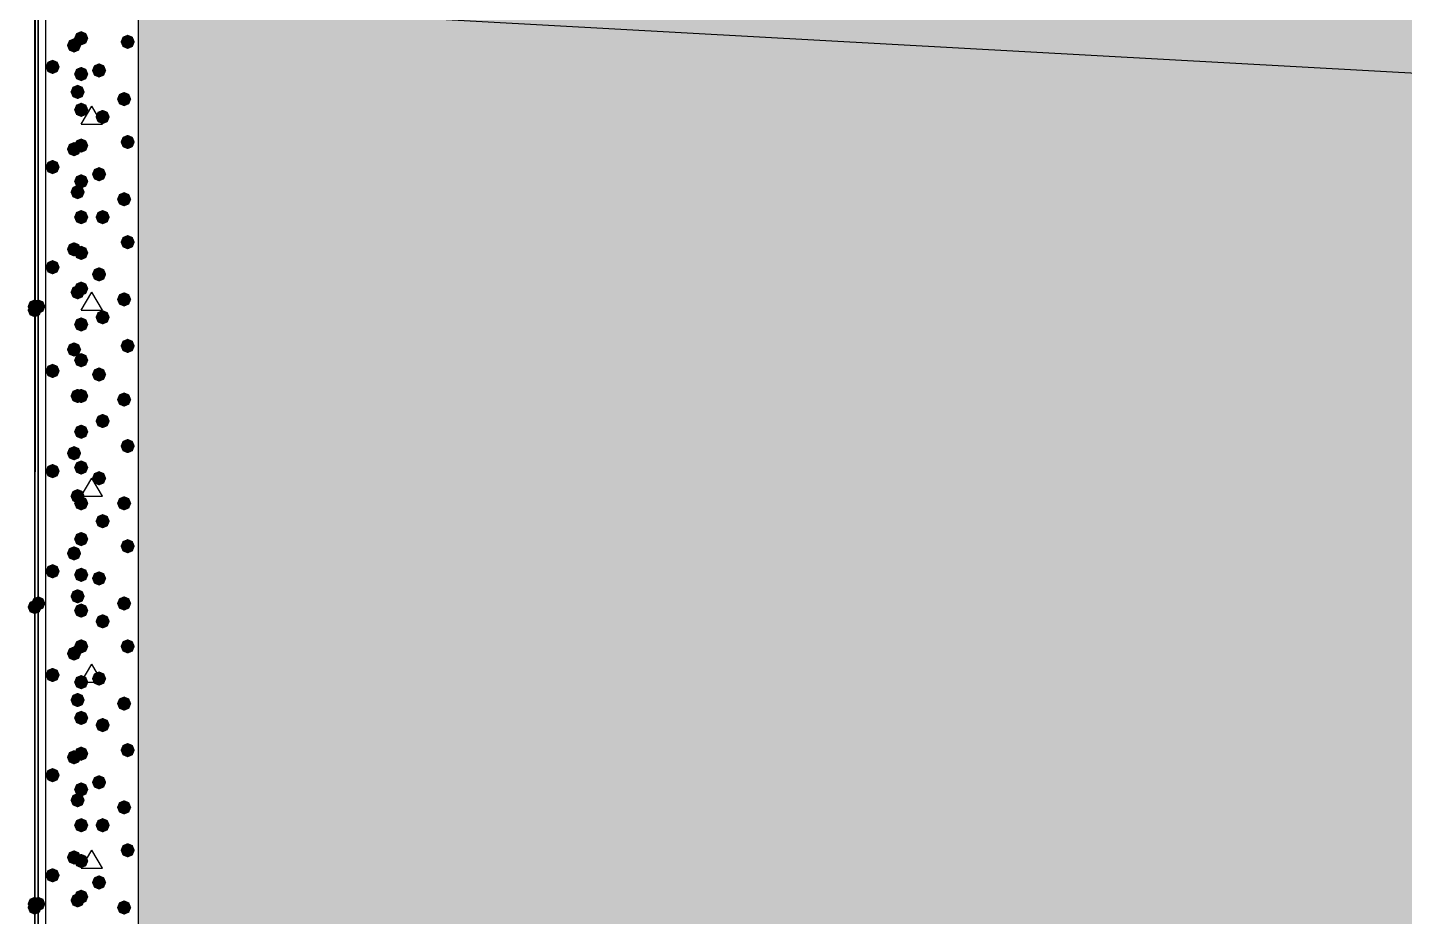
# Model space of a CAD drawing. Header units: millimetres. Extents: x 0 to 420, y 0 to 297.
# Drawn here: x 31.16 to 47.46, y 110.64 to 121.16 of the extents above; entities that cross this region are included whole.
import ezdxf

# ---------------------------------------------------------------- set-up
doc = ezdxf.new("R2010")
doc.units = ezdxf.units.MM
doc.layers.get('0').update_dxf_attribs({"linetype": 'CONTINUOUS'})

msp = doc.modelspace()

# ---------------------------------------------------------------- hatches: boundary and pattern name
at = {"true_color": 0x000007}
h = msp.add_hatch(color=0, dxfattribs=at)
h.paths.add_polyline_path([(31.284333, 243.755333), (31.284333, 100.160667)], flags=0)
h.paths.add_polyline_path([(31.284333, 100.160667), (31.284333, 243.755333)], flags=0)
at = {"true_color": 0x000008}
h = msp.add_hatch(color=0, dxfattribs=at)
h.paths.add_polyline_path([(378.544667, 121.454333), (32.469667, 121.454333), (378.544667, 102.362)], flags=0)
h.paths.add_polyline_path([(32.469667, 121.454333), (378.544667, 102.362), (32.469667, 102.362)], flags=0)
for points in [[(31.877, 121.031), (31.852129, 120.971204), (31.792333, 120.946333), (31.732538, 120.971204), (31.707667, 121.031), (31.732537, 121.090796), (31.792333, 121.115667), (31.852129, 121.090796)], [(31.792333, 120.946333), (31.767463, 120.886537), (31.707667, 120.861667), (31.647871, 120.886537), (31.623, 120.946333), (31.647871, 121.006129), (31.707667, 121.031), (31.767462, 121.006129)], [(32.427333, 120.988667), (32.402463, 120.928871), (32.342667, 120.904), (32.282871, 120.928871), (32.258, 120.988667), (32.282871, 121.048462), (32.342667, 121.073333), (32.402462, 121.048463)], [(31.538333, 120.692333), (31.513463, 120.632537), (31.453667, 120.607667), (31.393871, 120.632537), (31.369, 120.692333), (31.393871, 120.752129), (31.453667, 120.777), (31.513462, 120.752129)], [(31.877, 120.607667), (31.852129, 120.547871), (31.792333, 120.523), (31.732538, 120.547871), (31.707667, 120.607667), (31.732537, 120.667462), (31.792333, 120.692333), (31.852129, 120.667463)], [(32.088667, 120.65), (32.063796, 120.590204), (32.004, 120.565333), (31.944204, 120.590204), (31.919333, 120.65), (31.944204, 120.709796), (32.004, 120.734667), (32.063796, 120.709796)], [(31.834667, 120.396), (31.809796, 120.336204), (31.75, 120.311333), (31.690204, 120.336204), (31.665333, 120.396), (31.690204, 120.455796), (31.75, 120.480667), (31.809796, 120.455796)], [(32.385, 120.311333), (32.360129, 120.251537), (32.300333, 120.226667), (32.240538, 120.251537), (32.215667, 120.311333), (32.240537, 120.371129), (32.300333, 120.396), (32.360129, 120.371129)], [(31.877, 120.184333), (31.852129, 120.124537), (31.792333, 120.099667), (31.732538, 120.124537), (31.707667, 120.184333), (31.732537, 120.244129), (31.792333, 120.269), (31.852129, 120.244129)], [(32.131, 120.099667), (32.106129, 120.039871), (32.046333, 120.015), (31.986537, 120.039871), (31.961667, 120.099667), (31.986537, 120.159462), (32.046333, 120.184333), (32.106129, 120.159463)], [(31.792333, 119.718667), (31.767463, 119.658871), (31.707667, 119.634), (31.647871, 119.658871), (31.623, 119.718667), (31.647871, 119.778462), (31.707667, 119.803333), (31.767462, 119.778463)], [(31.877, 119.761), (31.852129, 119.701204), (31.792333, 119.676333), (31.732538, 119.701204), (31.707667, 119.761), (31.732537, 119.820796), (31.792333, 119.845667), (31.852129, 119.820796)], [(32.427333, 119.803333), (32.402463, 119.743538), (32.342667, 119.718667), (32.282871, 119.743538), (32.258, 119.803333), (32.282871, 119.863129), (32.342667, 119.888), (32.402462, 119.863129)], [(31.538333, 119.507), (31.513463, 119.447204), (31.453667, 119.422333), (31.393871, 119.447204), (31.369, 119.507), (31.393871, 119.566796), (31.453667, 119.591667), (31.513462, 119.566796)], [(32.088667, 119.422333), (32.063796, 119.362537), (32.004, 119.337667), (31.944204, 119.362537), (31.919333, 119.422333), (31.944204, 119.482129), (32.004, 119.507), (32.063796, 119.482129)], [(31.877, 119.337667), (31.852129, 119.277871), (31.792333, 119.253), (31.732538, 119.277871), (31.707667, 119.337667), (31.732537, 119.397462), (31.792333, 119.422333), (31.852129, 119.397463)], [(31.834667, 119.210667), (31.809796, 119.150871), (31.75, 119.126), (31.690204, 119.150871), (31.665333, 119.210667), (31.690204, 119.270462), (31.75, 119.295333), (31.809796, 119.270463)], [(32.385, 119.126), (32.360129, 119.066204), (32.300333, 119.041333), (32.240538, 119.066204), (32.215667, 119.126), (32.240537, 119.185796), (32.300333, 119.210667), (32.360129, 119.185796)], [(31.877, 118.914333), (31.852129, 118.854537), (31.792333, 118.829667), (31.732538, 118.854537), (31.707667, 118.914333), (31.732537, 118.974129), (31.792333, 118.999), (31.852129, 118.974129)], [(32.131, 118.914333), (32.106129, 118.854537), (32.046333, 118.829667), (31.986537, 118.854537), (31.961667, 118.914333), (31.986537, 118.974129), (32.046333, 118.999), (32.106129, 118.974129)], [(32.427333, 118.618), (32.402463, 118.558204), (32.342667, 118.533333), (32.282871, 118.558204), (32.258, 118.618), (32.282871, 118.677796), (32.342667, 118.702667), (32.402462, 118.677796)], [(31.792333, 118.533333), (31.767463, 118.473537), (31.707667, 118.448667), (31.647871, 118.473537), (31.623, 118.533333), (31.647871, 118.593129), (31.707667, 118.618), (31.767462, 118.593129)], [(31.877, 118.491), (31.852129, 118.431204), (31.792333, 118.406333), (31.732538, 118.431204), (31.707667, 118.491), (31.732537, 118.550796), (31.792333, 118.575667), (31.852129, 118.550796)], [(31.538333, 118.321667), (31.513463, 118.261871), (31.453667, 118.237), (31.393871, 118.261871), (31.369, 118.321667), (31.393871, 118.381462), (31.453667, 118.406333), (31.513462, 118.381463)], [(32.088667, 118.237), (32.063796, 118.177204), (32.004, 118.152333), (31.944204, 118.177204), (31.919333, 118.237), (31.944204, 118.296796), (32.004, 118.321667), (32.063796, 118.296796)], [(31.834667, 118.025333), (31.809796, 117.965538), (31.75, 117.940667), (31.690204, 117.965538), (31.665333, 118.025333), (31.690204, 118.085129), (31.75, 118.11), (31.809796, 118.085129)], [(31.877, 118.067667), (31.852129, 118.007871), (31.792333, 117.983), (31.732538, 118.007871), (31.707667, 118.067667), (31.732537, 118.127462), (31.792333, 118.152333), (31.852129, 118.127463)], [(32.385, 117.940667), (32.360129, 117.880871), (32.300333, 117.856), (32.240538, 117.880871), (32.215667, 117.940667), (32.240537, 118.000462), (32.300333, 118.025333), (32.360129, 118.000463)], [(31.877, 117.644333), (31.852129, 117.584537), (31.792333, 117.559667), (31.732538, 117.584537), (31.707667, 117.644333), (31.732537, 117.704129), (31.792333, 117.729), (31.852129, 117.704129)], [(32.131, 117.729), (32.106129, 117.669204), (32.046333, 117.644333), (31.986537, 117.669204), (31.961667, 117.729), (31.986537, 117.788796), (32.046333, 117.813667), (32.106129, 117.788796)], [(31.792333, 117.348), (31.767463, 117.288204), (31.707667, 117.263333), (31.647871, 117.288204), (31.623, 117.348), (31.647871, 117.407796), (31.707667, 117.432667), (31.767462, 117.407796)], [(32.427333, 117.390333), (32.402463, 117.330537), (32.342667, 117.305667), (32.282871, 117.330537), (32.258, 117.390333), (32.282871, 117.450129), (32.342667, 117.475), (32.402462, 117.450129)], [(31.877, 117.221), (31.852129, 117.161204), (31.792333, 117.136333), (31.732538, 117.161204), (31.707667, 117.221), (31.732537, 117.280796), (31.792333, 117.305667), (31.852129, 117.280796)], [(31.538333, 117.094), (31.513463, 117.034204), (31.453667, 117.009333), (31.393871, 117.034204), (31.369, 117.094), (31.393871, 117.153796), (31.453667, 117.178667), (31.513462, 117.153796)], [(32.088667, 117.051667), (32.063796, 116.991871), (32.004, 116.967), (31.944204, 116.991871), (31.919333, 117.051667), (31.944204, 117.111462), (32.004, 117.136333), (32.063796, 117.111463)], [(31.834667, 116.797667), (31.809796, 116.737871), (31.75, 116.713), (31.690204, 116.737871), (31.665333, 116.797667), (31.690204, 116.857462), (31.75, 116.882333), (31.809796, 116.857463)], [(31.877, 116.797667), (31.852129, 116.737871), (31.792333, 116.713), (31.732538, 116.737871), (31.707667, 116.797667), (31.732537, 116.857462), (31.792333, 116.882333), (31.852129, 116.857463)], [(32.385, 116.755333), (32.360129, 116.695538), (32.300333, 116.670667), (32.240538, 116.695538), (32.215667, 116.755333), (32.240537, 116.815129), (32.300333, 116.84), (32.360129, 116.815129)], [(32.131, 116.501333), (32.106129, 116.441537), (32.046333, 116.416667), (31.986537, 116.441537), (31.961667, 116.501333), (31.986537, 116.561129), (32.046333, 116.586), (32.106129, 116.561129)], [(31.877, 116.374333), (31.852129, 116.314537), (31.792333, 116.289667), (31.732538, 116.314537), (31.707667, 116.374333), (31.732537, 116.434129), (31.792333, 116.459), (31.852129, 116.434129)], [(32.427333, 116.205), (32.402463, 116.145204), (32.342667, 116.120333), (32.282871, 116.145204), (32.258, 116.205), (32.282871, 116.264796), (32.342667, 116.289667), (32.402462, 116.264796)], [(31.792333, 116.120333), (31.767463, 116.060538), (31.707667, 116.035667), (31.647871, 116.060538), (31.623, 116.120333), (31.647871, 116.180129), (31.707667, 116.205), (31.767462, 116.180129)], [(31.538333, 115.908667), (31.513463, 115.848871), (31.453667, 115.824), (31.393871, 115.848871), (31.369, 115.908667), (31.393871, 115.968462), (31.453667, 115.993333), (31.513462, 115.968463)], [(31.877, 115.951), (31.852129, 115.891204), (31.792333, 115.866333), (31.732538, 115.891204), (31.707667, 115.951), (31.732537, 116.010796), (31.792333, 116.035667), (31.852129, 116.010796)], [(32.088667, 115.824), (32.063796, 115.764204), (32.004, 115.739333), (31.944204, 115.764204), (31.919333, 115.824), (31.944204, 115.883796), (32.004, 115.908667), (32.063796, 115.883796)], [(31.834667, 115.612333), (31.809796, 115.552537), (31.75, 115.527667), (31.690204, 115.552537), (31.665333, 115.612333), (31.690204, 115.672129), (31.75, 115.697), (31.809796, 115.672129)], [(31.877, 115.527667), (31.852129, 115.467871), (31.792333, 115.443), (31.732538, 115.467871), (31.707667, 115.527667), (31.732537, 115.587462), (31.792333, 115.612333), (31.852129, 115.587463)], [(32.385, 115.527667), (32.360129, 115.467871), (32.300333, 115.443), (32.240538, 115.467871), (32.215667, 115.527667), (32.240537, 115.587462), (32.300333, 115.612333), (32.360129, 115.587463)], [(32.131, 115.316), (32.106129, 115.256204), (32.046333, 115.231333), (31.986537, 115.256204), (31.961667, 115.316), (31.986537, 115.375796), (32.046333, 115.400667), (32.106129, 115.375796)], [(31.877, 115.104333), (31.852129, 115.044537), (31.792333, 115.019667), (31.732538, 115.044537), (31.707667, 115.104333), (31.732537, 115.164129), (31.792333, 115.189), (31.852129, 115.164129)], [(32.427333, 115.019667), (32.402463, 114.959871), (32.342667, 114.935), (32.282871, 114.959871), (32.258, 115.019667), (32.282871, 115.079462), (32.342667, 115.104333), (32.402462, 115.079463)], [(31.792333, 114.935), (31.767463, 114.875204), (31.707667, 114.850333), (31.647871, 114.875204), (31.623, 114.935), (31.647871, 114.994796), (31.707667, 115.019667), (31.767462, 114.994796)], [(31.538333, 114.723333), (31.513463, 114.663537), (31.453667, 114.638667), (31.393871, 114.663537), (31.369, 114.723333), (31.393871, 114.783129), (31.453667, 114.808), (31.513462, 114.783129)], [(31.877, 114.681), (31.852129, 114.621204), (31.792333, 114.596333), (31.732538, 114.621204), (31.707667, 114.681), (31.732537, 114.740796), (31.792333, 114.765667), (31.852129, 114.740796)], [(32.088667, 114.638667), (32.063796, 114.578871), (32.004, 114.554), (31.944204, 114.578871), (31.919333, 114.638667), (31.944204, 114.698462), (32.004, 114.723333), (32.063796, 114.698463)], [(31.834667, 114.427), (31.809796, 114.367204), (31.75, 114.342333), (31.690204, 114.367204), (31.665333, 114.427), (31.690204, 114.486796), (31.75, 114.511667), (31.809796, 114.486796)], [(32.385, 114.342333), (32.360129, 114.282537), (32.300333, 114.257667), (32.240538, 114.282537), (32.215667, 114.342333), (32.240537, 114.402129), (32.300333, 114.427), (32.360129, 114.402129)], [(31.877, 114.257667), (31.852129, 114.197871), (31.792333, 114.173), (31.732538, 114.197871), (31.707667, 114.257667), (31.732537, 114.317462), (31.792333, 114.342333), (31.852129, 114.317463)], [(32.131, 114.130667), (32.106129, 114.070871), (32.046333, 114.046), (31.986537, 114.070871), (31.961667, 114.130667), (31.986537, 114.190462), (32.046333, 114.215333), (32.106129, 114.190463)], [(31.792333, 113.749667), (31.767463, 113.689871), (31.707667, 113.665), (31.647871, 113.689871), (31.623, 113.749667), (31.647871, 113.809462), (31.707667, 113.834333), (31.767462, 113.809463)], [(31.877, 113.834333), (31.852129, 113.774537), (31.792333, 113.749667), (31.732538, 113.774537), (31.707667, 113.834333), (31.732537, 113.894129), (31.792333, 113.919), (31.852129, 113.894129)], [(32.427333, 113.834333), (32.402463, 113.774537), (32.342667, 113.749667), (32.282871, 113.774537), (32.258, 113.834333), (32.282871, 113.894129), (32.342667, 113.919), (32.402462, 113.894129)], [(31.538333, 113.495667), (31.513463, 113.435871), (31.453667, 113.411), (31.393871, 113.435871), (31.369, 113.495667), (31.393871, 113.555462), (31.453667, 113.580333), (31.513462, 113.555463)], [(31.877, 113.411), (31.852129, 113.351204), (31.792333, 113.326333), (31.732538, 113.351204), (31.707667, 113.411), (31.732537, 113.470796), (31.792333, 113.495667), (31.852129, 113.470796)], [(32.088667, 113.453333), (32.063796, 113.393537), (32.004, 113.368667), (31.944204, 113.393537), (31.919333, 113.453333), (31.944204, 113.513129), (32.004, 113.538), (32.063796, 113.513129)], [(31.834667, 113.199333), (31.809796, 113.139537), (31.75, 113.114667), (31.690204, 113.139537), (31.665333, 113.199333), (31.690204, 113.259129), (31.75, 113.284), (31.809796, 113.259129)], [(32.385, 113.157), (32.360129, 113.097204), (32.300333, 113.072333), (32.240538, 113.097204), (32.215667, 113.157), (32.240537, 113.216796), (32.300333, 113.241667), (32.360129, 113.216796)], [(31.877, 112.987667), (31.852129, 112.927871), (31.792333, 112.903), (31.732538, 112.927871), (31.707667, 112.987667), (31.732537, 113.047462), (31.792333, 113.072333), (31.852129, 113.047463)], [(32.131, 112.903), (32.106129, 112.843204), (32.046333, 112.818333), (31.986537, 112.843204), (31.961667, 112.903), (31.986537, 112.962796), (32.046333, 112.987667), (32.106129, 112.962796)], [(31.877, 112.564333), (31.852129, 112.504537), (31.792333, 112.479667), (31.732538, 112.504537), (31.707667, 112.564333), (31.732537, 112.624129), (31.792333, 112.649), (31.852129, 112.624129)], [(32.427333, 112.606667), (32.402463, 112.546871), (32.342667, 112.522), (32.282871, 112.546871), (32.258, 112.606667), (32.282871, 112.666462), (32.342667, 112.691333), (32.402462, 112.666463)], [(31.792333, 112.522), (31.767463, 112.462204), (31.707667, 112.437333), (31.647871, 112.462204), (31.623, 112.522), (31.647871, 112.581796), (31.707667, 112.606667), (31.767462, 112.581796)], [(31.538333, 112.310333), (31.513463, 112.250538), (31.453667, 112.225667), (31.393871, 112.250538), (31.369, 112.310333), (31.393871, 112.370129), (31.453667, 112.395), (31.513462, 112.370129)], [(32.088667, 112.225667), (32.063796, 112.165871), (32.004, 112.141), (31.944204, 112.165871), (31.919333, 112.225667), (31.944204, 112.285462), (32.004, 112.310333), (32.063796, 112.285463)], [(31.877, 112.141), (31.852129, 112.081204), (31.792333, 112.056333), (31.732538, 112.081204), (31.707667, 112.141), (31.732537, 112.200796), (31.792333, 112.225667), (31.852129, 112.200796)], [(31.834667, 112.014), (31.809796, 111.954204), (31.75, 111.929333), (31.690204, 111.954204), (31.665333, 112.014), (31.690204, 112.073796), (31.75, 112.098667), (31.809796, 112.073796)], [(32.385, 111.929333), (32.360129, 111.869537), (32.300333, 111.844667), (32.240538, 111.869537), (32.215667, 111.929333), (32.240537, 111.989129), (32.300333, 112.014), (32.360129, 111.989129)], [(31.877, 111.717667), (31.852129, 111.657871), (31.792333, 111.633), (31.732538, 111.657871), (31.707667, 111.717667), (31.732537, 111.777462), (31.792333, 111.802333), (31.852129, 111.777463)], [(32.131, 111.717667), (32.106129, 111.657871), (32.046333, 111.633), (31.986537, 111.657871), (31.961667, 111.717667), (31.986537, 111.777462), (32.046333, 111.802333), (32.106129, 111.777463)], [(32.427333, 111.421333), (32.402463, 111.361538), (32.342667, 111.336667), (32.282871, 111.361538), (32.258, 111.421333), (32.282871, 111.481129), (32.342667, 111.506), (32.402462, 111.481129)], [(31.792333, 111.336667), (31.767463, 111.276871), (31.707667, 111.252), (31.647871, 111.276871), (31.623, 111.336667), (31.647871, 111.396462), (31.707667, 111.421333), (31.767462, 111.396463)], [(31.877, 111.294333), (31.852129, 111.234537), (31.792333, 111.209667), (31.732538, 111.234537), (31.707667, 111.294333), (31.732537, 111.354129), (31.792333, 111.379), (31.852129, 111.354129)], [(31.538333, 111.125), (31.513463, 111.065204), (31.453667, 111.040333), (31.393871, 111.065204), (31.369, 111.125), (31.393871, 111.184796), (31.453667, 111.209667), (31.513462, 111.184796)], [(32.088667, 111.040333), (32.063796, 110.980538), (32.004, 110.955667), (31.944204, 110.980538), (31.919333, 111.040333), (31.944204, 111.100129), (32.004, 111.125), (32.063796, 111.100129)], [(31.834667, 110.828667), (31.809796, 110.768871), (31.75, 110.744), (31.690204, 110.768871), (31.665333, 110.828667), (31.690204, 110.888462), (31.75, 110.913333), (31.809796, 110.888463)], [(31.877, 110.871), (31.852129, 110.811204), (31.792333, 110.786333), (31.732538, 110.811204), (31.707667, 110.871), (31.732537, 110.930796), (31.792333, 110.955667), (31.852129, 110.930796)], [(32.385, 110.744), (32.360129, 110.684204), (32.300333, 110.659333), (32.240538, 110.684204), (32.215667, 110.744), (32.240537, 110.803796), (32.300333, 110.828667), (32.360129, 110.803796)]]:
    msp.add_hatch(color=0, dxfattribs=at).paths.add_polyline_path(points, flags=0)
at = {"true_color": 0x0000fe}
for points in [[(31.326667, 117.856), (31.301796, 117.796204), (31.242, 117.771333), (31.182204, 117.796204), (31.157333, 117.856), (31.182204, 117.915796), (31.242, 117.940667), (31.301796, 117.915796)], [(31.326667, 117.856), (31.301796, 117.796204), (31.242, 117.771333), (31.182204, 117.796204), (31.157333, 117.856), (31.182204, 117.915796), (31.242, 117.940667), (31.301796, 117.915796)], [(31.326667, 117.813667), (31.301796, 117.753871), (31.242, 117.729), (31.182204, 117.753871), (31.157333, 117.813667), (31.182204, 117.873462), (31.242, 117.898333), (31.301796, 117.873463)], [(31.369, 117.856), (31.344129, 117.796204), (31.284333, 117.771333), (31.224538, 117.796204), (31.199667, 117.856), (31.224537, 117.915796), (31.284333, 117.940667), (31.344129, 117.915796)], [(31.369, 114.342333), (31.344129, 114.282537), (31.284333, 114.257667), (31.224538, 114.282537), (31.199667, 114.342333), (31.224537, 114.402129), (31.284333, 114.427), (31.344129, 114.402129)], [(31.326667, 114.3), (31.301796, 114.240204), (31.242, 114.215333), (31.182204, 114.240204), (31.157333, 114.3), (31.182204, 114.359796), (31.242, 114.384667), (31.301796, 114.359796)], [(31.326667, 114.3), (31.301796, 114.240204), (31.242, 114.215333), (31.182204, 114.240204), (31.157333, 114.3), (31.182204, 114.359796), (31.242, 114.384667), (31.301796, 114.359796)], [(31.326667, 114.3), (31.301796, 114.240204), (31.242, 114.215333), (31.182204, 114.240204), (31.157333, 114.3), (31.182204, 114.359796), (31.242, 114.384667), (31.301796, 114.359796)], [(31.326667, 110.786333), (31.301796, 110.726537), (31.242, 110.701667), (31.182204, 110.726537), (31.157333, 110.786333), (31.182204, 110.846129), (31.242, 110.871), (31.301796, 110.846129)], [(31.326667, 110.786333), (31.301796, 110.726537), (31.242, 110.701667), (31.182204, 110.726537), (31.157333, 110.786333), (31.182204, 110.846129), (31.242, 110.871), (31.301796, 110.846129)], [(31.369, 110.786333), (31.344129, 110.726537), (31.284333, 110.701667), (31.224538, 110.726537), (31.199667, 110.786333), (31.224537, 110.846129), (31.284333, 110.871), (31.344129, 110.846129)], [(31.326667, 110.744), (31.301796, 110.684204), (31.242, 110.659333), (31.182204, 110.684204), (31.157333, 110.744), (31.182204, 110.803796), (31.242, 110.828667), (31.301796, 110.803796)]]:
    msp.add_hatch(color=0, dxfattribs=at).paths.add_polyline_path(points, flags=0)

# ---------------------------------------------------------------- linework, layer by layer
at = {"color": 0, "true_color": 0x000007}
for points in [[(31.242, 100.118333), (31.242, 243.755333)], [(31.242, 100.118333), (31.284333, 100.118333), (31.284333, 243.755333)], [(31.284333, 243.755333), (31.284333, 100.160667)], [(31.284333, 100.160667), (31.284333, 243.755333)]]:
    msp.add_lwpolyline(points, close=True, dxfattribs=at)
for points in [[(31.242, 100.118333), (31.242, 243.755333)], [(31.242, 243.755333), (31.242, 100.118333)], [(31.284333, 243.755333), (31.284333, 100.160667), (31.284333, 100.118333)], [(31.284333, 100.160667), (31.284333, 243.755333)], [(31.369, 121.454333), (31.369, 102.362)], [(32.469667, 102.362), (32.469667, 121.454333)]]:
    msp.add_lwpolyline(points, dxfattribs=at)
at = {"color": 0, "true_color": 0x000008}
for points in [[(378.544667, 121.454333), (32.469667, 121.454333), (378.544667, 102.362)], [(32.469667, 121.454333), (378.544667, 102.362), (32.469667, 102.362)]]:
    msp.add_lwpolyline(points, close=True, dxfattribs=at)
for points in [[(31.792333, 120.015), (31.919333, 120.226667)], [(32.046333, 120.015), (31.919333, 120.226667)], [(31.792333, 120.015), (32.046333, 120.015)], [(31.792333, 117.813667), (31.919333, 118.025333)], [(32.046333, 117.813667), (31.919333, 118.025333)], [(31.792333, 117.813667), (32.046333, 117.813667)], [(31.792333, 115.612333), (31.919333, 115.824)], [(32.046333, 115.612333), (31.919333, 115.824)], [(31.792333, 115.612333), (32.046333, 115.612333)], [(31.792333, 113.411), (31.919333, 113.622667)], [(32.046333, 113.411), (31.919333, 113.622667)], [(31.792333, 113.411), (32.046333, 113.411)], [(31.792333, 111.209667), (31.919333, 111.421333)], [(32.046333, 111.209667), (31.919333, 111.421333)], [(31.792333, 111.209667), (32.046333, 111.209667)]]:
    msp.add_lwpolyline(points, dxfattribs=at)

doc.saveas('drawing.dxf')
